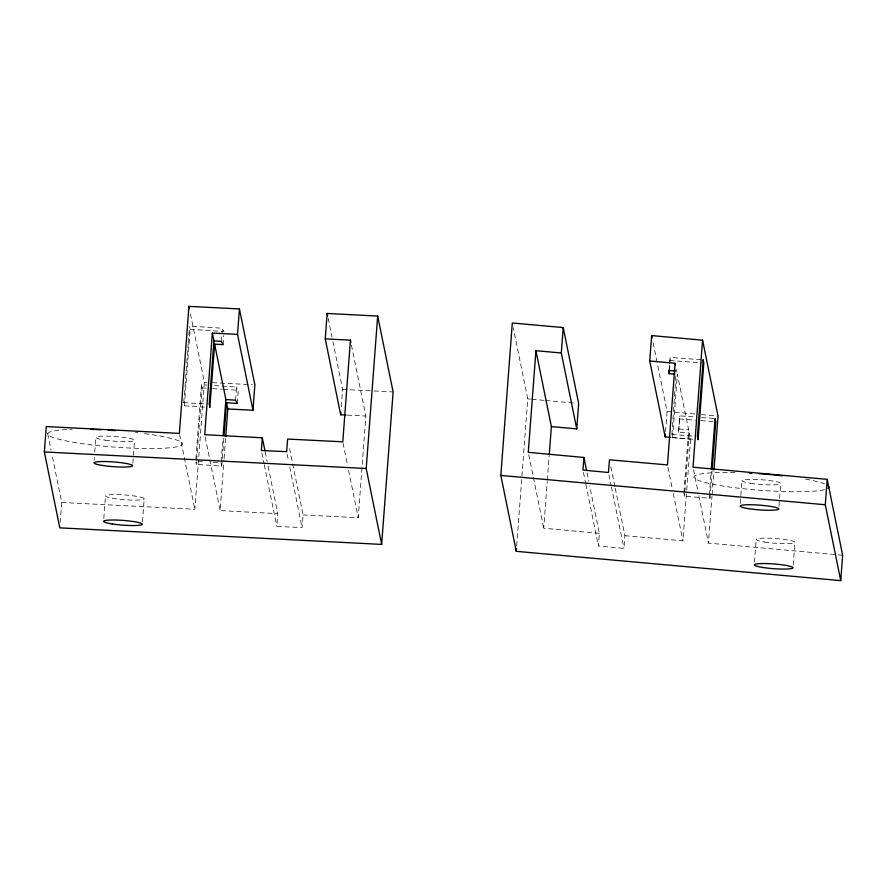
<?xml version="1.0" encoding="UTF-8"?>
<svg xmlns="http://www.w3.org/2000/svg" width="887" height="887" viewBox="0 0 887 887"><rect width="100%" height="100%" fill="white"/><g stroke="black" fill="none" stroke-linecap="round" stroke-linejoin="round"><path stroke-width="0.67" stroke-dasharray="4.43 3.33" d="M615.245 488.26L624.903 535.693L623.938 548.399L598.415 545.96L599.357 533.353L589.7 485.921M60.194 522.51L61.702 502.452L52.056 455.02M94.155 460.054L94.355 457.382M94.754 452.037L95.863 437.324M103.801 518.54L105.509 495.811M132.85 463.169L134.558 440.429M142.497 521.656L144.204 498.915A19.425 2.373 4.3 0 0 116.031 494.591A19.425 2.373 4.3 0 0 114.323 498.572A19.425 2.373 4.3 0 0 144.204 498.915M204.487 407.111L184.418 405.78L183.764 402.598L184.895 387.564M185.006 386.2L188.188 343.834M188.288 342.471L189.319 328.811M184.418 405.78L190.173 329.265L189.607 326.471M195.905 458.501L201.46 384.714L206.859 385.069M223.846 438.544L221.772 466.096L196.349 464.422L196.559 461.683M196.659 460.32L202.103 387.896L201.46 384.714M61.702 502.452L194.818 509.293L204.376 382.253L190.128 312.279M221.417 341.395L221.916 334.82M222.016 333.501L222.415 328.245L189.519 326.072M223.08 344.644L223.779 335.441M221.229 461.539L222.981 438.111M289.583 448.556L303.088 514.959L302.079 527.565L276.811 526.39L277.764 513.684L220.164 510.59L223.979 459.776M224.089 458.402L225.631 437.801M235.576 400.181L236.563 387.031L212.259 385.424M237.239 403.43L238.226 390.28L236.563 387.031M341.307 406.745L342.604 389.36L332.958 341.927M303.088 514.959L358.226 517.698L365.865 416.058L351.385 344.91M516.689 545.827L527.743 398.873L513.263 327.724M599.357 533.353L543.731 528.231L547.246 481.53M547.346 480.155L549.208 455.43M669.153 369.702L670.206 357.394L701.794 359.789M669.219 370.544L669.618 365.278M669.718 363.969L670.206 357.394M665.583 431.525L667.091 411.468L657.444 364.036M692.703 439.198L672.59 437.668L671.936 434.486L676.304 369.147M672.59 437.668L677.358 374.292L688.634 429.74L683.877 493.117M686.738 489.99L690.552 439.165L689.288 432.934L678.566 432.113L679.553 418.974L679.919 415.859L694.798 416.99M678.566 432.113L679.919 415.859M712.05 470.908L709.988 498.239L684.52 496.31L684.731 493.549M684.831 492.174L689.288 432.934M624.903 535.693L682.912 540.804L686.627 491.354M709.345 495.046L711.086 471.817M842.65 555.24L708.458 543.11L711.995 496.155M712.095 494.78L713.858 471.307M740.246 503.417L740.745 496.731M740.845 495.401L741.953 480.687M754.471 562.236L756.179 539.496M778.986 506.233L780.693 483.504M793.211 565.052L794.918 542.312M204.376 382.253L207.103 382.386M212.558 382.674L252.152 384.703M342.604 389.36L372.64 390.901M374.004 390.967L393.118 391.954M347.327 415.105L365.865 416.058M190.173 329.265L224.067 331.505L222.415 328.245M202.103 387.896L206.117 388.162M212.802 388.606L222.171 389.227M223.513 389.315L238.226 390.28M183.764 402.598L205.174 404.006M202.391 461.672L195.705 461.229L196.349 464.422M213.091 462.382L221.118 462.914L221.772 466.096M669.84 360.499L702.46 362.971M701.573 417.5L715.099 418.531M679.553 418.974L695.641 420.194M700.996 420.593L715.742 421.713M678.932 429.009L688.634 429.74M671.936 434.486L694.732 436.204M527.743 398.873L530.493 399.128M531.867 399.25L544.252 400.37M545.627 400.492L575.907 403.23M667.091 411.468L694.621 413.952M701.495 414.573L718.015 416.07M671.858 437.479L690.552 439.165M709.467 495.645L709.988 498.239M693.501 469.589L697.847 490.932M698.812 495.678L708.458 543.11M683.91 493.316L684.52 496.31M653.098 342.692L657.2 362.85M667.955 467.283L672.291 488.626M673.255 493.372L682.912 540.804M610.899 466.917L615.001 487.074M608.981 474.878L611.154 485.544M611.398 486.73L623.938 548.399M587.05 472.871L588.735 481.175M583.446 472.438L585.62 483.105M585.863 484.291L598.415 545.96M528.774 454.698L543.731 528.231M328.123 318.2L331.993 337.182M343.025 442.99L347.604 465.52M348.569 470.254L358.226 517.698M287.122 454.033L288.574 461.151M289.772 467.083L302.079 527.565M265.213 452.026L267.153 461.517M268.118 466.252L277.764 513.684M261.853 452.869L264.027 463.546M264.259 464.733L276.811 526.39M205.196 437.069L220.164 510.59M179.617 434.586L194.818 509.293M47.71 433.665L51.091 450.274M144.503 433.599A67.645 8.249 4.3 0 1 171.18 447.636A67.645 8.249 4.3 0 1 69.984 441.659A67.645 8.249 4.3 0 1 72.102 429.319M135.556 432.501A67.645 8.249 4.3 0 1 137.84 432.767M824.533 489.668A67.645 8.249 4.3 0 1 714.057 484.49A67.645 8.249 4.3 0 1 736.62 472.571M805.496 479.113A67.645 8.249 4.3 0 1 824.522 483.881M105.176 440.163A19.425 2.373 4.3 0 0 134.58 440.362A19.425 2.373 4.3 0 0 105.875 436.105A19.425 2.373 4.3 0 0 105.176 440.163M750.469 483.26A19.425 2.373 4.3 0 0 780.649 483.692A19.425 2.373 4.3 0 0 752.863 479.335A19.425 2.373 4.3 0 0 750.469 483.26M764.527 542.046A19.425 2.373 4.3 0 0 794.852 542.534A19.425 2.373 4.3 0 0 767.266 538.143A19.425 2.373 4.3 0 0 764.527 542.046"/><path stroke-width="1.33" d="M535.936 350.698L551.381 426.592L576.75 428.887L561.305 352.993L535.936 350.698L528.286 452.337L583.912 457.459L582.97 470.066L608.493 472.505L609.458 459.799L667.467 464.91L675.107 363.271L649.739 360.976L651.646 335.574L702.571 340.176L718.015 416.07L713.968 469.922M345.997 415.038L340.697 414.761L325.252 338.867L327.159 313.466L377.674 316.06L393.118 391.954L381.654 544.407L59.795 527.854L44.35 451.96L46.257 426.558L179.374 433.399L188.931 306.359L239.435 308.953L254.879 384.847L252.972 410.26L227.804 408.962L226.54 402.72L237.239 403.43L235.576 400.181L225.886 399.538L214.599 344.089L223.08 344.644L221.417 341.395L213.955 340.896L212.359 333.068L237.528 334.366L252.972 410.26M212.359 333.068L204.72 434.697L262.319 437.79L264.98 450.84M213.955 340.896L209.188 404.272L209.842 407.466L214.599 344.089M223.191 435.362L225.886 399.538M224.045 435.794L226.54 402.72M225.741 436.426L227.804 408.962M237.528 334.366L239.435 308.953M262.319 437.79L261.366 450.496L286.634 451.671L287.643 439.065L342.781 441.804L350.42 340.164L325.252 338.867M340.697 414.761L340.896 412.089M381.654 544.407L366.209 468.513L377.674 316.06M702.571 340.176L693.013 467.216L827.205 479.346L842.65 555.24L840.743 580.641L516.278 551.326L500.833 475.432L512.298 322.979L563.212 327.58L578.657 403.474L576.75 428.887M516.278 551.326L516.489 548.576M549.308 454.055L551.381 426.592M561.305 352.993L563.212 327.58M674.929 374.114L668.853 373.649L669.153 369.702M670.528 437.358L665.183 436.87L665.383 434.198M711.296 469.09L715.099 418.531L715.742 421.713L712.15 469.545M840.743 580.641L825.298 504.747L827.205 479.346M668.853 373.649L669.219 370.544L675.462 371.01M44.35 451.96L366.209 468.513M500.833 475.432L825.298 504.747M675.107 363.271L675.406 364.745M651.646 335.574L652.133 337.947M649.739 360.976L665.183 436.87M583.912 457.459L586.562 470.498M350.42 340.164L350.908 342.537M327.159 313.466L327.647 315.839M188.931 306.359L189.408 308.731M90.696 429.363A67.645 8.249 4.3 0 1 101.074 429.74M108.203 430.14A67.645 8.249 4.3 0 1 115.41 430.627M827.238 485.222A67.645 8.249 4.3 0 1 828.092 488.216M749.338 473.07A67.645 8.249 4.3 0 1 751.721 473.203M758.906 473.658A67.645 8.249 4.3 0 1 782.622 475.831M703.169 359.889L697.415 436.415L698.058 439.597L703.812 363.082L703.169 359.889M102.77 465.498A19.425 2.373 4.3 0 0 132.64 465.841A19.425 2.373 4.3 0 0 104.478 461.517A19.425 2.373 4.3 0 0 102.77 465.498M112.416 523.984A19.425 2.373 4.3 0 0 142.286 524.328A19.425 2.373 4.3 0 0 114.124 520.004A19.425 2.373 4.3 0 0 112.416 523.984M748.395 508.639A19.425 2.373 4.3 0 0 778.719 509.127A19.425 2.373 4.3 0 0 751.123 504.747A19.425 2.373 4.3 0 0 748.395 508.639M762.62 567.447A19.425 2.373 4.3 0 0 792.945 567.935A19.425 2.373 4.3 0 0 765.348 563.555A19.425 2.373 4.3 0 0 762.62 567.447"/></g></svg>
